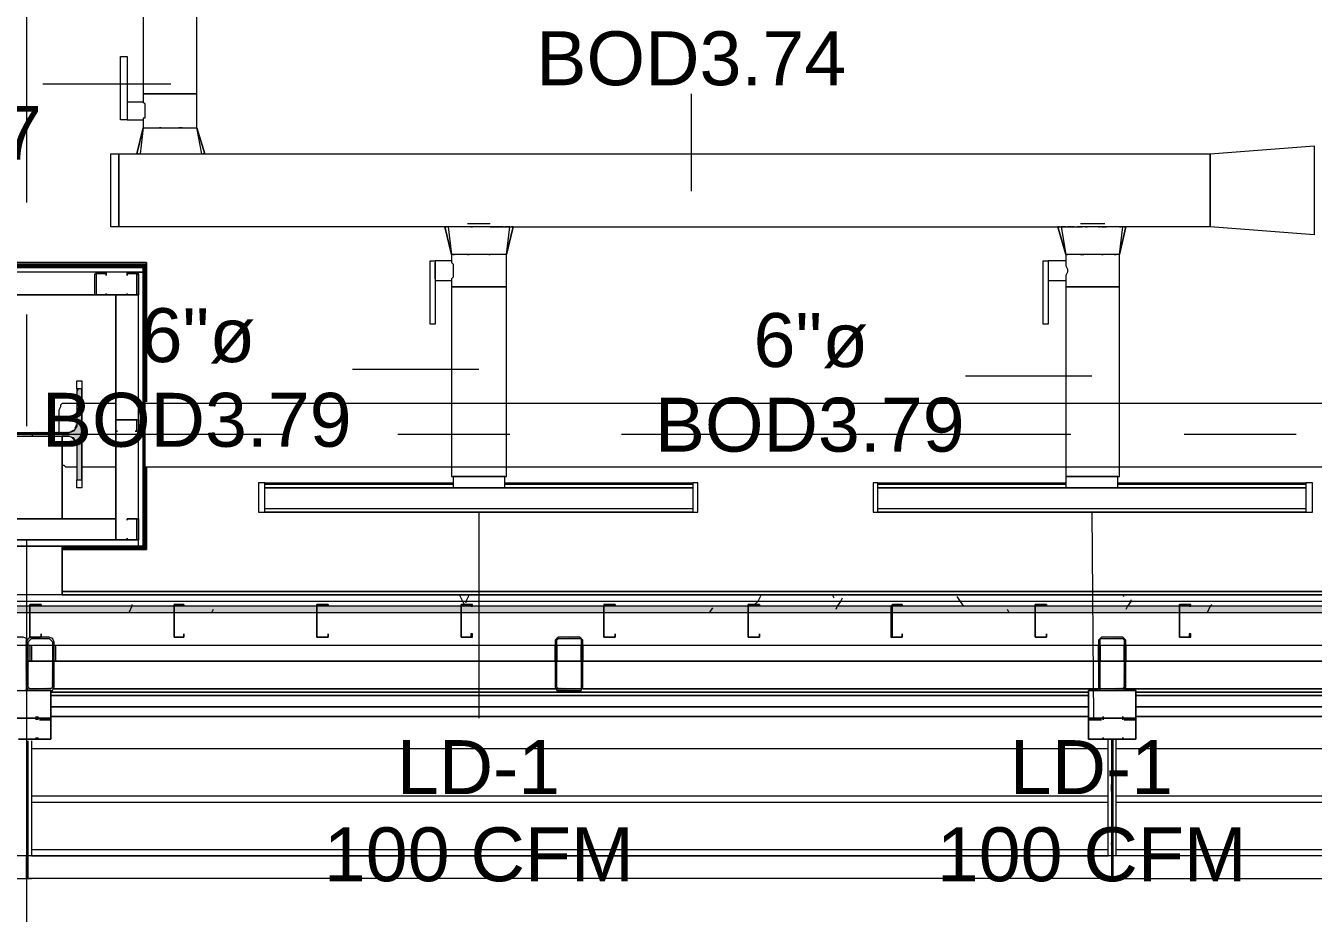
# Model space of a CAD drawing. Header units: metres. Extents: x 29 to 268, y -7 to 151.
# Drawn here: x 74.305 to 77.944, y 9.655 to 12.165 of the extents above; entities that cross this region are included whole.
import ezdxf

# ---------------------------------------------------------------- set-up
doc = ezdxf.new("R2010")
doc.units = ezdxf.units.M
doc.layers.add('HVAC - Ductos', color=5, linetype='Continuous', lineweight=50)
doc.layers.add('PDF2_Geometry', color=7, linetype='Continuous', true_color=0xaaaaaa)
doc.layers.add('PDF2_Solid Fills', color=7, linetype='Continuous', true_color=0xffffff)
doc.layers.add('PDF2_Text', color=7, linetype='Continuous')
doc.styles.add('PDF Helvetica', font='')
doc.styles.get('PDF Helvetica').set_extended_font_data('Helvetica')

msp = doc.modelspace()

# ---------------------------------------------------------------- hatches: boundary and pattern name
at = {"layer": 'PDF2_Solid Fills', "lineweight": 0, "transparency": 33554559}
for points in [[(74.4627, 10.881), (74.4627, 11.1377), (74.4489, 11.1377), (74.4443, 11.0277), (74.4397, 11.0231), (74.426, 11.0185), (74.1877, 11.0139), (74.1877, 11.0185), (74.1739, 11.0185), (74.1739, 11.0323), (74.1693, 11.0323), (74.1693, 11.1377), (74.1556, 11.1377), (74.1556, 10.881), (74.1693, 10.881), (74.1693, 10.9865), (74.1739, 11.0047), (74.4397, 11.0047), (74.4443, 11.0002), (74.4443, 10.991), (74.4489, 10.991), (74.4489, 10.881)], [(74.3847, 10.4319), (74.3802, 10.4364), (74.3114, 10.4364), (74.3068, 10.4273), (74.3068, 10.2944), (74.3114, 10.2989), (74.316, 10.4319), (74.3756, 10.4319), (74.3802, 10.4273), (74.3756, 10.2944), (74.316, 10.2898), (74.316, 10.2944), (74.3114, 10.2944), (74.3114, 10.2852), (74.3802, 10.2898)]]:
    msp.add_hatch(color=256, dxfattribs=at).paths.add_polyline_path(points)
h = msp.add_hatch(color=256, dxfattribs=at)
h.paths.add_polyline_path([(48.7362, 10.5052), (48.7362, 10.5235), (46.7241, 10.5235), (46.7241, 10.5052)])
h.paths.add_polyline_path([(93.204, 10.5052), (93.204, 10.5235), (91.3708, 10.5235), (91.3708, 10.5052)])
h.paths.add_polyline_path([(91.3662, 10.5052), (91.3662, 10.5235), (89.3403, 10.5235), (89.3403, 10.5052)])
h.paths.add_polyline_path([(89.3357, 10.5052), (89.3357, 10.5235), (88.529, 10.5235), (88.529, 10.5052)])
h.paths.add_polyline_path([(88.5245, 10.5052), (88.5245, 10.5235), (86.4986, 10.5235), (86.4986, 10.5052)])
h.paths.add_polyline_path([(86.494, 10.5052), (86.494, 10.5235), (84.4682, 10.5235), (84.4682, 10.5052)])
h.paths.add_polyline_path([(84.4636, 10.5052), (84.4636, 10.5235), (83.6569, 10.5235), (83.6569, 10.5052)])
h.paths.add_polyline_path([(83.6523, 10.5052), (83.6523, 10.5235), (81.6265, 10.5235), (81.6265, 10.5052)])
h.paths.add_polyline_path([(81.6219, 10.5052), (81.6219, 10.5235), (78.7847, 10.5235), (78.7847, 10.5052)])
h.paths.add_polyline_path([(78.7802, 10.5052), (78.7802, 10.5235), (76.7543, 10.5235), (76.7543, 10.5052)])
h.paths.add_polyline_path([(76.7497, 10.5052), (76.7497, 10.5235), (73.9126, 10.5235), (73.9126, 10.5052)])
h.paths.add_polyline_path([(73.9081, 10.5052), (73.9081, 10.5235), (71.8822, 10.5235), (71.8822, 10.5052)])
h.paths.add_polyline_path([(71.8776, 10.5052), (71.8776, 10.5235), (71.071, 10.5235), (71.071, 10.5052)])
h.paths.add_polyline_path([(71.0664, 10.5052), (71.0664, 10.5235), (69.0405, 10.5235), (69.0405, 10.5052)])
h.paths.add_polyline_path([(69.036, 10.5052), (69.036, 10.5235), (67.01, 10.5235), (67.01, 10.5052)])
h.paths.add_polyline_path([(67.0055, 10.5052), (67.0055, 10.5235), (66.1988, 10.5235), (66.1988, 10.5052)])
h.paths.add_polyline_path([(66.1942, 10.5052), (66.1942, 10.5235), (64.1684, 10.5235), (64.1684, 10.5052)])
h.paths.add_polyline_path([(64.1638, 10.5052), (64.1638, 10.5235), (62.1379, 10.5235), (62.1379, 10.5052)])
h.paths.add_polyline_path([(62.1334, 10.5052), (62.1334, 10.5235), (61.3267, 10.5235), (61.3267, 10.5052)])
h.paths.add_polyline_path([(61.3221, 10.5052), (61.3221, 10.5235), (59.2963, 10.5235), (59.2963, 10.5052)])
h.paths.add_polyline_path([(59.2917, 10.5052), (59.2917, 10.5235), (56.4546, 10.5235), (56.4546, 10.5052)])
h.paths.add_polyline_path([(56.45, 10.5052), (56.45, 10.5235), (54.4242, 10.5235), (54.4242, 10.5052)])
h.paths.add_polyline_path([(54.4196, 10.5052), (54.4196, 10.5235), (51.5824, 10.5235), (51.5824, 10.5052)])
h.paths.add_polyline_path([(51.5778, 10.5052), (51.5778, 10.5235), (49.552, 10.5235), (49.552, 10.5052)])
h.paths.add_polyline_path([(49.5474, 10.5052), (49.5474, 10.5235), (48.7408, 10.5235), (48.7408, 10.5052)])
h = msp.add_hatch(color=256, dxfattribs=at)
h.paths.add_polyline_path([(74.3022, 10.4364), (74.3068, 10.4319), (74.3068, 10.4364)])
h.paths.add_polyline_path([(74.2381, 10.4273), (74.2335, 10.4273), (74.2335, 10.2852), (74.3068, 10.2898), (74.2381, 10.2898)])
h.paths.add_polyline_path([(74.2977, 10.4319), (74.2977, 10.4364), (74.2427, 10.4364)])
h.paths.add_polyline_path([(74.2381, 10.4319), (74.2381, 10.4364), (74.2335, 10.4364)])
h.paths.add_polyline_path([(74.3068, 10.4273), (74.3022, 10.4273), (74.3022, 10.2944)])
h = msp.add_hatch(color=256, dxfattribs=at)
h.paths.add_polyline_path([(75.8744, 10.2898), (75.8789, 10.4273), (75.8744, 10.4273)])
h.paths.add_polyline_path([(75.8056, 10.2944), (75.8056, 10.2852), (75.8744, 10.2898), (75.8101, 10.2944)])
h.paths.add_polyline_path([(75.8698, 10.4319), (75.8698, 10.4364), (75.8056, 10.4364)])
h.paths.add_polyline_path([(75.8056, 10.4273), (75.801, 10.4273), (75.801, 10.2944)])
h = msp.add_hatch(color=256, dxfattribs=at)
h.paths.add_polyline_path([(77.4097, 10.4273), (77.4052, 10.2944), (77.341, 10.2898), (77.4097, 10.2852), (77.4097, 10.2898), (77.4143, 10.4273)])
h.paths.add_polyline_path([(77.4097, 10.4319), (77.4097, 10.4364), (77.3456, 10.4364)])
h.paths.add_polyline_path([(77.341, 10.4273), (77.3364, 10.4273), (77.3364, 10.2944)])

# ---------------------------------------------------------------- linework, layer by layer
at = {"layer": 'HVAC - Ductos', "lineweight": 0}
for points in [[(74.6368, 13.2552), (74.6368, 11.9719), (74.6368, 11.9489), (74.591, 11.9489), (74.591, 11.9444), (74.591, 11.9352), (74.591, 11.9306), (74.591, 11.9261), (74.591, 11.9169), (74.591, 11.9123), (74.591, 11.9077), (74.591, 11.9031), (74.591, 11.8985), (74.6368, 11.8985), (74.6368, 11.8756), (74.6277, 11.8023)], [(74.6231, 11.8023), (74.6185, 11.8023), (74.6368, 11.8756), (74.6414, 11.8756), (74.646, 11.8756), (74.6597, 11.8756), (74.6781, 11.8756), (74.6964, 11.8756), (74.7147, 11.8756), (74.7331, 11.8756), (74.7514, 11.8756), (74.7698, 11.8756), (74.7789, 11.8756), (74.7835, 11.8756), (74.7881, 11.8756), (74.7881, 11.9719), (74.7789, 11.9719), (74.7698, 11.9719), (74.7514, 11.9719), (74.7331, 11.9719), (74.7147, 11.9719), (74.6964, 11.9719), (74.6781, 11.9719), (74.6597, 11.9719), (74.646, 11.9719), (74.6414, 11.9719), (74.6368, 11.9719), (74.6414, 11.9719), (74.646, 11.9719), (74.6597, 11.9719), (74.6781, 11.9719), (74.6964, 11.9719), (74.7147, 11.9719), (74.7331, 11.9719), (74.7514, 11.9719), (74.7698, 11.9719), (74.7789, 11.9719), (74.7881, 11.9719), (74.7881, 13.2552)], [(74.7147, 11.9993), (74.3527, 11.9993)], [(74.6368, 11.9489), (74.6414, 11.9444), (74.6414, 11.9352), (74.6414, 11.9306), (74.6414, 11.9215), (74.6414, 11.9123), (74.6414, 11.9031), (74.6368, 11.9031), (74.6368, 11.8985)], [(76.186, 11.6969), (76.186, 11.9719)], [(74.6368, 11.8756), (74.6185, 11.8023), (74.6231, 11.8023), (74.6277, 11.8023), (74.6368, 11.8023)], [(74.6414, 11.8756), (74.6414, 11.8756)], [(74.6597, 11.8756), (74.6643, 11.8756)], [(74.7101, 11.8756), (74.7147, 11.8756)], [(74.7652, 11.8756), (74.7698, 11.8756)], [(74.7789, 11.8756), (74.7835, 11.8756)], [(74.811, 11.8023), (74.7881, 11.8756), (74.811, 11.8023)], [(74.7881, 11.8756), (74.7881, 11.8756)], [(74.8018, 11.8023), (74.7881, 11.8756)], [(75.5535, 11.596), (74.5681, 11.596), (74.5681, 11.8023), (77.6527, 11.8023), (77.6527, 11.596), (77.3502, 11.596)], [(74.6414, 11.8023), (74.6597, 11.8023), (74.6643, 11.8023), (74.6689, 11.8023), (74.6781, 11.8023), (74.6918, 11.8023), (74.6964, 11.8023), (74.701, 11.8023), (74.7239, 11.8023), (74.7285, 11.8023), (74.7331, 11.8023), (74.7468, 11.8023), (74.756, 11.8023), (74.7606, 11.8023), (74.7698, 11.8023), (74.7835, 11.8023)], [(74.7881, 11.8023), (74.7972, 11.8023), (74.8018, 11.8023), (74.8064, 11.8023), (74.811, 11.8023), (74.8064, 11.8023), (74.811, 11.8023), (74.8064, 11.8023)], [(75.5351, 11.596), (75.5306, 11.596), (75.5123, 11.596), (75.5031, 11.596), (75.4985, 11.596), (75.5077, 11.5181), (75.4893, 11.596), (75.4939, 11.596), (75.4893, 11.596), (75.5077, 11.5181)], [(75.6543, 11.596), (75.6405, 11.596), (75.6314, 11.596), (75.6268, 11.596), (75.6177, 11.596), (75.5948, 11.596), (75.5718, 11.596), (75.5535, 11.596), (75.5397, 11.596)], [(75.5397, 11.596), (75.5397, 11.596)], [(75.5535, 11.6052), (75.5718, 11.6052), (75.5948, 11.6052), (75.6177, 11.6052)], [(75.5627, 11.596), (75.5673, 11.596)], [(75.6039, 11.596), (75.6039, 11.596)], [(75.6177, 11.596), (77.286, 11.596)], [(75.6635, 11.5181), (75.6727, 11.596), (75.6681, 11.596), (75.6589, 11.596)], [(75.6818, 11.596), (75.6635, 11.5181), (75.6818, 11.596)], [(77.2219, 11.596), (77.2448, 11.5181), (77.2219, 11.596)], [(77.2448, 11.596), (77.2356, 11.596), (77.231, 11.596), (77.2448, 11.5181), (77.2494, 11.5181), (77.2448, 11.5181)], [(77.2677, 11.596), (77.2631, 11.596), (77.2494, 11.596)], [(77.2723, 11.596), (77.2769, 11.596), (77.2906, 11.596)], [(77.396, 11.5181), (77.4052, 11.596), (77.3914, 11.596), (77.3731, 11.596), (77.3685, 11.596), (77.3639, 11.596), (77.3548, 11.596), (77.3319, 11.596), (77.3089, 11.596), (77.286, 11.596), (77.2769, 11.596)], [(77.286, 11.6052), (77.3089, 11.6052), (77.3319, 11.6052), (77.3548, 11.6052)], [(77.2997, 11.596), (77.3043, 11.596)], [(77.3364, 11.596), (77.341, 11.596)], [(77.3456, 11.596), (77.3593, 11.596)], [(77.396, 11.596), (77.4006, 11.596)], [(75.5123, 11.5181), (75.5168, 11.5181), (75.5123, 11.5181), (75.5077, 11.5181), (75.5077, 11.4998), (75.4618, 11.4998), (75.4618, 11.321), (75.4481, 11.321), (75.4481, 11.4998), (75.4618, 11.4998)], [(75.4618, 11.4448), (75.5077, 11.4448), (75.5077, 11.4265), (75.5123, 11.4265), (75.5214, 11.4265), (75.5306, 11.4265), (75.5489, 11.4265), (75.5673, 11.4265), (75.5856, 11.4265), (75.6039, 11.4265), (75.6223, 11.4265), (75.6405, 11.4265), (75.6497, 11.4265), (75.6589, 11.4265), (75.6635, 11.4265), (75.6635, 11.5181), (75.6589, 11.5181), (75.6543, 11.5181), (75.6497, 11.5181), (75.6405, 11.5181), (75.6223, 11.5181), (75.6039, 11.5181), (75.5856, 11.5181), (75.5673, 11.5181), (75.5489, 11.5181), (75.5306, 11.5181), (75.5214, 11.5181), (75.5168, 11.5181)], [(75.4618, 11.4493), (75.4618, 11.4539), (75.4618, 11.4585), (75.4618, 11.4677), (75.4618, 11.4723), (75.4618, 11.4769), (75.4618, 11.486), (75.4618, 11.4906), (75.4618, 11.4952)], [(75.5077, 11.4998), (75.5077, 11.4952), (75.5123, 11.4906), (75.5123, 11.486), (75.5123, 11.4769), (75.5123, 11.4677), (75.5123, 11.4585), (75.5123, 11.4539), (75.5077, 11.4493), (75.5077, 11.4448)], [(77.2448, 11.4998), (77.2448, 11.4952), (77.2448, 11.4906), (77.2448, 11.486), (77.2494, 11.4769), (77.2494, 11.4677), (77.2448, 11.4585), (77.2448, 11.4539), (77.2448, 11.4493), (77.2448, 11.4448)], [(75.5856, 11.1927), (75.2281, 11.1927)], [(77.3181, 11.1743), (76.9606, 11.1743)], [(75.6589, 10.8902), (75.6635, 10.8902)], [(77.3914, 10.8902), (77.396, 10.8902)], [(74.9806, 10.8489), (74.9806, 10.8673), (74.9806, 10.8719), (75.5123, 10.8719)], [(75.5123, 10.8673), (74.9806, 10.8673)], [(74.9806, 10.8398), (74.9806, 10.8444), (74.9806, 10.8489), (74.9806, 10.8535)], [(74.9806, 10.8489), (74.9806, 10.8489)], [(75.6589, 10.8719), (76.1905, 10.8719), (76.1905, 10.8673), (76.1905, 10.8489)], [(76.1905, 10.8673), (75.6589, 10.8673)], [(76.1905, 10.8535), (76.1905, 10.8489), (76.1905, 10.8444), (76.1905, 10.8398)], [(76.1905, 10.8489), (76.1905, 10.8489)], [(76.7131, 10.8489), (76.7131, 10.8673), (76.7131, 10.8719), (77.2448, 10.8719)], [(77.2448, 10.8673), (76.7131, 10.8673)], [(76.7131, 10.8398), (76.7131, 10.8444), (76.7131, 10.8489), (76.7131, 10.8535)], [(76.7131, 10.8489), (76.7131, 10.8489)], [(77.3914, 10.8719), (77.9231, 10.8719), (77.9231, 10.8673), (77.9231, 10.8489)], [(77.9231, 10.8673), (77.3914, 10.8673)], [(77.9231, 10.8535), (77.9231, 10.8489), (77.9231, 10.8444), (77.9231, 10.8398)], [(77.9231, 10.8489), (77.9231, 10.8489)], [(76.1905, 10.8169), (76.1905, 10.8123), (76.1905, 10.8077), (76.1905, 10.7894), (74.9806, 10.7894), (76.1905, 10.7894)], [(74.9806, 10.7894), (74.9806, 10.8077), (74.9806, 10.8123), (74.9806, 10.8169)], [(74.9806, 10.8031), (74.9806, 10.8077), (74.9806, 10.8123)], [(76.1905, 10.8123), (76.1905, 10.8077), (76.1905, 10.8031)], [(77.9231, 10.8169), (77.9231, 10.8123), (77.9231, 10.8077), (77.9231, 10.7894), (76.7131, 10.7894), (77.9231, 10.7894)], [(76.7131, 10.7894), (76.7131, 10.8077), (76.7131, 10.8123), (76.7131, 10.8169)], [(76.7131, 10.8031), (76.7131, 10.8077), (76.7131, 10.8123)], [(77.9231, 10.8123), (77.9231, 10.8077), (77.9231, 10.8031)], [(75.5856, 10.7894), (75.5856, 10.2073)], [(77.3181, 10.7894), (77.3227, 10.2073)]]:
    msp.add_lwpolyline(points, dxfattribs=at)
for points in [[(74.5727, 12.0773), (74.591, 12.0773), (74.591, 11.8985), (74.5727, 11.8985)], [(74.6872, 11.8756), (74.6827, 11.8756)], [(74.7468, 11.8756), (74.7422, 11.8756), (74.7377, 11.8756), (74.7422, 11.8756)], [(74.5451, 11.596), (74.5451, 11.8023), (74.5681, 11.8023), (74.5681, 11.596)], [(77.946, 11.5731), (77.6527, 11.596), (77.6527, 11.8023), (77.946, 11.8252)], [(75.6818, 11.596), (75.6773, 11.596)], [(77.2264, 11.596), (77.2219, 11.596)], [(77.4143, 11.596), (77.396, 11.5181), (77.4143, 11.596), (77.4097, 11.596)], [(75.5535, 11.5181), (75.5581, 11.5181)], [(75.6131, 11.5181), (75.6177, 11.5181)], [(77.2448, 10.8902), (77.2539, 10.8902), (77.2631, 10.8902), (77.2814, 10.8902), (77.2997, 10.8902), (77.3181, 10.8902), (77.3364, 10.8902), (77.3548, 10.8902), (77.3731, 10.8902), (77.3869, 10.8902), (77.3914, 10.8902), (77.396, 10.8902), (77.396, 11.4265), (77.396, 11.5181), (77.3914, 11.5181), (77.3869, 11.5181), (77.3731, 11.5181), (77.3548, 11.5181), (77.3364, 11.5181), (77.3181, 11.5181), (77.2997, 11.5181), (77.2814, 11.5181), (77.2631, 11.5181), (77.2539, 11.5181), (77.2494, 11.5181), (77.2448, 11.5181), (77.2448, 11.4998), (77.1943, 11.4998), (77.1943, 11.4952), (77.1943, 11.4906), (77.1943, 11.486), (77.1943, 11.4815), (77.1943, 11.4723), (77.1943, 11.4631), (77.1943, 11.4585), (77.1943, 11.4539), (77.1943, 11.4493), (77.1943, 11.4448), (77.2448, 11.4448), (77.2448, 11.4265), (77.2539, 11.4265), (77.2631, 11.4265), (77.2814, 11.4265), (77.2997, 11.4265), (77.3181, 11.4265), (77.3364, 11.4265), (77.3548, 11.4265), (77.3731, 11.4265), (77.3869, 11.4265), (77.3914, 11.4265), (77.396, 11.4265), (77.3914, 11.4265), (77.3869, 11.4265), (77.3731, 11.4265), (77.3548, 11.4265), (77.3364, 11.4265), (77.3181, 11.4265), (77.2997, 11.4265), (77.2814, 11.4265), (77.2631, 11.4265), (77.2539, 11.4265), (77.2448, 11.4265), (77.2448, 10.8902), (77.2448, 10.8581), (77.2539, 10.8581), (77.2677, 10.8581), (77.2814, 10.8581), (77.2997, 10.8581), (77.3181, 10.8581), (77.3364, 10.8581), (77.3548, 10.8581), (77.3731, 10.8581), (77.3823, 10.8581), (77.3914, 10.8581), (77.3914, 10.8902), (77.3823, 10.8902), (77.3731, 10.8902), (77.3548, 10.8902), (77.3364, 10.8902), (77.3181, 10.8902), (77.2997, 10.8902), (77.2814, 10.8902), (77.2677, 10.8902), (77.2539, 10.8902)], [(77.286, 11.5181), (77.2906, 11.5181), (77.2951, 11.5181), (77.2906, 11.5181)], [(77.3456, 11.5181), (77.3502, 11.5181)], [(77.3823, 11.5181), (77.3869, 11.5181)], [(77.1943, 11.321), (77.1806, 11.321), (77.1806, 11.4998), (77.1943, 11.4998)], [(75.6635, 11.4265), (75.6589, 11.4265), (75.6497, 11.4265), (75.6405, 11.4265), (75.6223, 11.4265), (75.6039, 11.4265), (75.5856, 11.4265), (75.5673, 11.4265), (75.5489, 11.4265), (75.5306, 11.4265), (75.5214, 11.4265), (75.5123, 11.4265), (75.5077, 11.4265), (75.5077, 10.8902), (75.5123, 10.8902), (75.5214, 10.8902), (75.5306, 10.8902), (75.5489, 10.8902), (75.5673, 10.8902), (75.5856, 10.8902), (75.6039, 10.8902), (75.6223, 10.8902), (75.6405, 10.8902), (75.6497, 10.8902), (75.6589, 10.8902), (75.6635, 10.8902)], [(75.5123, 10.8581), (75.5214, 10.8581), (75.5306, 10.8581), (75.5489, 10.8581), (75.5673, 10.8581), (75.5856, 10.8581), (75.6039, 10.8581), (75.6223, 10.8581), (75.636, 10.8581), (75.6497, 10.8581), (75.6589, 10.8581), (75.6589, 10.8902), (75.6497, 10.8902), (75.636, 10.8902), (75.6223, 10.8902), (75.6039, 10.8902), (75.5856, 10.8902), (75.5673, 10.8902), (75.5489, 10.8902), (75.5306, 10.8902), (75.5214, 10.8902), (75.5123, 10.8902)], [(74.9622, 10.7894), (74.9806, 10.7894), (74.9806, 10.8719), (74.9622, 10.8719)], [(74.9806, 10.8581), (76.1905, 10.8581), (74.9806, 10.8581), (76.1905, 10.8581), (76.1905, 10.7985), (74.9806, 10.7985)], [(76.2043, 10.7894), (76.2043, 10.8719), (76.1905, 10.8719), (76.1905, 10.7894)], [(76.6994, 10.7894), (76.7131, 10.7894), (76.7131, 10.8719), (76.6994, 10.8719)], [(76.7131, 10.8581), (77.9231, 10.8581), (76.7131, 10.8581), (77.9231, 10.8581), (77.9231, 10.7985), (76.7131, 10.7985)], [(77.9415, 10.7894), (77.9415, 10.8719), (77.9231, 10.8719), (77.9231, 10.7894)]]:
    msp.add_lwpolyline(points, close=True, dxfattribs=at)
at = {"layer": 'PDF2_Geometry', "lineweight": 0}
for points in [[(74.3068, 12.9343), (74.3068, 11.6648)], [(73.9951, 11.4815), (74.6368, 11.4815), (74.6368, 11.486), (74.6414, 11.486), (74.646, 11.4906), (74.646, 11.4952), (74.646, 11.101), (74.646, 11.4906), (73.9814, 11.4906)], [(73.9814, 11.4906), (74.646, 11.4906), (74.646, 11.101), (74.646, 11.4952), (74.646, 11.4906), (74.6414, 11.486), (74.6368, 11.486), (74.6368, 11.4815), (74.6368, 10.6931), (74.6368, 11.486), (73.9905, 11.486), (74.6414, 11.486), (74.6414, 10.6886), (74.4077, 10.6886), (74.6414, 10.6886), (74.6414, 11.486), (73.9905, 11.486)], [(73.9905, 11.486), (74.6368, 11.486), (74.6368, 10.6931), (74.6368, 11.4035), (74.6368, 11.4815), (74.6368, 10.6931), (74.6414, 10.6886), (74.646, 10.684), (74.4077, 10.684), (74.646, 10.684), (74.6414, 10.6886), (74.6368, 10.6931), (74.4077, 10.6931), (74.6368, 10.6931), (74.6231, 10.6931), (74.6231, 11.4677), (74.6368, 11.4677), (74.6368, 10.6931), (74.4077, 10.6931), (74.6368, 10.6931), (74.4077, 10.6931), (74.6368, 10.6931), (74.5589, 10.6931), (73.9905, 10.6931)], [(73.9905, 11.4815), (74.6368, 11.4815), (74.6368, 11.4677), (73.9951, 11.4677)], [(74.6368, 11.4815), (73.9905, 11.4815), (74.6368, 11.4815)], [(74.6368, 11.4815), (74.6368, 11.4815)], [(74.6368, 10.6931), (74.6368, 11.4815), (74.6368, 10.6931)], [(74.5039, 11.4631), (74.5039, 11.4631)], [(74.5314, 11.4585), (74.5314, 11.4585)], [(74.591, 11.4585), (74.591, 11.4585)], [(74.6185, 11.4631), (74.6185, 11.4631)], [(74.5039, 11.4035), (74.5039, 11.4035)], [(74.5314, 11.4081), (74.5314, 11.4081)], [(74.591, 11.4081), (74.591, 11.4081)], [(74.6185, 11.4035), (74.6185, 11.4035)], [(74.3068, 11.3485), (74.3068, 11.0323)], [(74.4489, 11.1377), (74.4489, 11.1606), (74.4627, 11.1606), (74.4627, 10.8581), (74.4489, 10.8581), (74.4489, 10.881)], [(74.4489, 11.1285), (74.4535, 11.1377)], [(74.4489, 11.0965), (74.4168, 11.0965), (74.4122, 11.0965), (74.4077, 11.0965), (74.4031, 11.0919), (74.4031, 11.0873), (74.3985, 11.0781), (74.3985, 11.0735), (74.3985, 11.0139)], [(74.5589, 11.0965), (74.4627, 11.0965)], [(78.3448, 11.0965), (74.6414, 11.0965)], [(74.4443, 11.0277), (74.4489, 11.0369)], [(74.5589, 11.0506), (74.5589, 11.0506)], [(74.5589, 11.0506), (74.5589, 11.0506)], [(74.6185, 11.0506), (74.6185, 11.0506)], [(75.0356, 11.0093), (73.766, 11.0093)], [(74.1739, 11.0231), (74.1785, 11.0185), (74.1922, 11.0139), (74.426, 11.0139), (74.4351, 11.0185), (74.4443, 11.0231)], [(74.3206, 11.0047), (74.3298, 11.0139)], [(74.4489, 10.9819), (74.4443, 10.991), (74.4351, 11.0002), (74.426, 11.0047), (74.4077, 11.0047)], [(74.4077, 10.771), (74.4077, 11.0047), (74.4077, 10.771)], [(74.5635, 11.0185), (74.5635, 11.0185)], [(74.6139, 11.0185), (74.6139, 11.0185)], [(75.6727, 11.0093), (75.3564, 11.0093)], [(77.2585, 11.0093), (75.9889, 11.0093)], [(77.8956, 11.0093), (77.5793, 11.0093)], [(74.4077, 10.9223), (74.4122, 10.9223), (74.4168, 10.9177), (74.4489, 10.9177)], [(74.4627, 10.9177), (74.5589, 10.9177)], [(74.6414, 10.9177), (78.3448, 10.9177)], [(74.591, 10.7665), (74.591, 10.7665)], [(74.6185, 10.771), (74.6185, 10.771)], [(74.3068, 10.7115), (74.3068, 9.176)], [(74.591, 10.716), (74.591, 10.716)], [(74.6185, 10.7115), (74.6185, 10.7115)], [(73.9905, 10.6931), (74.6368, 10.6931), (73.9905, 10.6931)], [(74.6368, 10.6931), (74.6368, 10.6931)], [(93.204, 10.5556), (46.7241, 10.5556), (46.7241, 10.5281), (46.7241, 10.4364), (46.7241, 10.4136), (93.204, 10.4136)], [(74.4077, 10.5556), (83.4049, 10.5556)], [(83.4049, 10.5556), (74.4077, 10.5556)], [(74.4077, 10.5556), (83.4049, 10.5556)], [(83.4049, 10.5556), (74.4077, 10.5556)], [(74.4077, 10.5556), (83.4049, 10.5556)], [(74.4077, 10.5556), (83.4049, 10.5556)], [(74.4077, 10.5556), (83.4049, 10.5556)], [(83.4049, 10.5556), (74.4077, 10.5556)], [(74.4077, 10.5556), (83.4049, 10.5556)], [(83.4049, 10.5556), (74.4077, 10.5556)], [(93.204, 10.5373), (46.7241, 10.5373)], [(76.7497, 10.5235), (76.3464, 10.5235), (75.9385, 10.5235), (75.5351, 10.5235), (75.1272, 10.5235), (74.7239, 10.5235), (74.316, 10.5235), (73.9126, 10.5235)], [(78.7802, 10.5235), (78.3769, 10.5235), (77.9689, 10.5235), (77.5656, 10.5235), (77.1577, 10.5235), (76.7543, 10.5235)], [(76.7497, 10.5052), (76.3464, 10.5052), (75.9385, 10.5052), (75.5351, 10.5052), (75.1272, 10.5052), (74.7239, 10.5052), (74.316, 10.5052), (73.9126, 10.5052)], [(78.7802, 10.5052), (78.3769, 10.5052), (77.9689, 10.5052), (77.5656, 10.5052), (77.1577, 10.5052), (76.7543, 10.5052)], [(74.3206, 10.4364), (74.3114, 10.4319), (74.3068, 10.4227), (74.3068, 10.2944), (74.3114, 10.2852), (74.3206, 10.2852), (74.371, 10.2852), (74.3802, 10.2852), (74.3847, 10.2944), (74.3847, 10.4227), (74.3802, 10.4319), (74.371, 10.4364), (74.3481, 10.4364)], [(74.316, 10.4136), (74.316, 10.3677)], [(74.3206, 10.4136), (74.3206, 10.3677)], [(74.3847, 10.3677), (74.3847, 10.4136)], [(74.3893, 10.3677), (74.3893, 10.4136)], [(75.801, 10.3677), (75.801, 10.4136)], [(75.8056, 10.4136), (75.8056, 10.3677)], [(75.8744, 10.3677), (75.8744, 10.4136)], [(75.8789, 10.4136), (75.8789, 10.3677)], [(77.3364, 10.3677), (77.3364, 10.4136)], [(77.341, 10.4136), (77.341, 10.3677)], [(77.4097, 10.3677), (77.4097, 10.4136)], [(77.4143, 10.4136), (77.4143, 10.3677)], [(74.2839, 10.1477), (74.3343, 10.1477), (74.3435, 10.1477), (74.3343, 10.1477), (74.3756, 10.1477), (74.3756, 10.1523), (74.3756, 10.2027), (74.3756, 10.2073), (74.3756, 10.2119), (74.3756, 10.2806), (74.3756, 10.2852), (74.3756, 10.2806), (74.3756, 10.2119), (74.3756, 10.2073), (74.3756, 10.2027), (74.3756, 10.1523), (74.3756, 10.1477), (74.3343, 10.1477)], [(80.4302, 9.8177), (77.3869, 9.8177), (77.3869, 10.1477), (77.4006, 10.1477), (77.4419, 10.1477), (77.4419, 10.1523), (77.4419, 10.2027), (77.4419, 10.2073), (77.4419, 10.2119), (77.4419, 10.2806), (77.4419, 10.2852), (77.4097, 10.2852), (77.4419, 10.2852), (77.4419, 10.2806), (77.4419, 10.2119), (77.4419, 10.2073), (77.4419, 10.2027), (77.4419, 10.1523), (77.4419, 10.1477), (77.4006, 10.1477), (77.3869, 10.1477)], [(74.3343, 10.2027), (74.3343, 10.2073), (74.3343, 10.2119)], [(74.3756, 10.2027), (74.3756, 10.2027)], [(74.3756, 10.2027), (74.3756, 10.2027)], [(75.801, 10.2119), (75.8789, 10.2119)], [(77.3089, 10.2027), (77.3089, 10.2027)], [(77.3089, 10.2027), (77.3089, 10.2027)], [(77.3502, 10.2027), (77.3502, 10.2073), (77.3502, 10.2119)], [(77.3502, 10.2027), (77.3502, 10.2073), (77.3502, 10.2119)], [(77.3502, 10.2119), (77.3502, 10.2073), (77.3502, 10.2027)], [(77.3502, 10.2119), (77.3502, 10.2073), (77.3502, 10.2027)], [(77.4052, 10.2027), (77.4052, 10.2073), (77.4052, 10.2119)], [(77.4052, 10.2027), (77.4052, 10.2073), (77.4052, 10.2119)], [(77.4052, 10.2027), (77.4052, 10.2073), (77.4052, 10.2119)], [(77.4052, 10.2027), (77.4052, 10.2073), (77.4052, 10.2119)], [(77.4419, 10.2027), (77.4419, 10.2027)], [(77.4419, 10.2027), (77.4419, 10.2027)], [(71.2451, 9.8177), (71.2405, 9.8177), (71.2405, 9.7993), (71.2405, 9.7856), (71.2405, 9.7719), (71.2405, 9.7627), (71.2405, 9.7535), (74.3114, 9.7535), (74.3114, 9.7627), (74.3114, 9.7719), (74.3114, 9.7856), (74.3114, 9.7993), (74.3114, 9.8177), (74.3114, 10.1431)], [(74.3389, 10.1477), (74.3389, 10.1523), (74.3389, 10.1477), (74.3435, 10.1477), (74.3389, 10.1477), (74.2839, 10.1477)], [(74.2839, 10.1477), (74.3343, 10.1477), (74.3389, 10.1477), (74.3343, 10.1477), (74.3298, 10.1477), (74.3343, 10.1477), (74.3389, 10.1477), (74.3343, 10.1477), (74.3206, 10.1477), (74.3343, 10.1477), (74.3298, 10.1477), (74.3343, 10.1477), (74.2839, 10.1477)], [(74.3206, 10.1431), (74.3206, 9.8177), (77.3639, 9.8177), (77.3639, 10.1477), (77.3731, 10.1477), (77.3777, 10.1477), (77.3777, 9.8177), (77.3777, 9.7993), (77.3777, 9.7856), (77.3777, 9.7719), (77.3777, 9.7627), (77.3777, 9.7535), (74.3068, 9.7535), (74.3068, 9.7627), (74.3068, 9.7719), (74.3068, 9.7856), (74.3068, 9.7993), (74.3068, 9.8177), (74.3114, 9.8177)], [(74.3068, 10.1431), (74.3068, 9.8177)], [(77.3639, 10.1202), (74.3206, 10.1202)], [(77.3777, 10.1477), (77.3731, 10.1477), (77.3639, 10.1477), (77.3502, 10.1477), (77.3502, 10.1523), (77.3502, 10.1477), (77.3456, 10.1477), (77.341, 10.1477), (77.3456, 10.1477), (77.3502, 10.1477), (77.4052, 10.1477), (77.4097, 10.1477), (77.4052, 10.1477), (77.4052, 10.1523), (77.4052, 10.1477), (77.4006, 10.1477), (77.3502, 10.1477), (77.3502, 10.1523), (77.3502, 10.1477), (77.3639, 10.1477)], [(77.3593, 10.1477), (77.3502, 10.1477), (77.3593, 10.1477)], [(77.3593, 10.1477), (77.3502, 10.1477), (77.3593, 10.1477)], [(77.3639, 10.1477), (77.3639, 10.1477)], [(77.3639, 10.1477), (77.3639, 10.1477)], [(77.3731, 10.1477), (77.3731, 9.8177)], [(80.4302, 10.1202), (77.3869, 10.1202)], [(77.4052, 10.1477), (77.4052, 10.1477)], [(77.4052, 10.1477), (77.4052, 10.1477)], [(77.3731, 10.001), (77.3731, 10.0194)], [(74.3206, 9.9873), (77.3639, 9.9873)], [(77.3869, 9.9873), (80.4302, 9.9873)], [(77.3639, 9.969), (74.3206, 9.969)], [(80.4302, 9.969), (77.3869, 9.969)], [(74.3206, 9.836), (77.3639, 9.836)], [(77.3731, 9.8498), (77.3731, 9.8544)], [(77.3869, 9.836), (80.4302, 9.836)], [(86.5811, 9.8177), (83.5103, 9.8177), (83.5148, 9.8177), (80.4394, 9.8177), (80.4439, 9.8177), (77.3731, 9.8177), (77.3777, 9.8177), (74.3068, 9.8177), (74.3114, 9.8177), (71.2405, 9.8177), (71.2451, 9.8177), (68.1743, 9.8177), (68.1788, 9.8177), (65.108, 9.8177), (65.1126, 9.8177), (62.0417, 9.8177), (62.0463, 9.8177), (58.9755, 9.8177), (58.98, 9.8177), (55.9091, 9.8177)], [(77.3777, 9.8177), (77.3731, 9.8177), (77.3731, 9.7993), (77.3731, 9.7856), (77.3731, 9.7719), (77.3731, 9.7627), (77.3731, 9.7535), (80.4439, 9.7535)], [(74.2977, 9.7535), (74.3068, 9.7535)], [(74.3068, 9.7535), (74.3068, 9.7535)], [(74.3114, 9.7535), (74.3206, 9.7535)], [(74.3114, 9.7535), (74.3114, 9.7535)], [(74.3206, 9.7535), (74.3206, 9.7535)], [(77.3639, 9.7535), (77.3731, 9.7535)], [(77.3639, 9.7535), (77.3639, 9.7535)], [(77.3731, 9.7535), (77.3731, 9.7535)], [(77.3777, 9.7535), (77.3869, 9.7535)], [(77.3777, 9.7535), (77.3777, 9.7535)], [(77.3869, 9.7535), (77.3869, 9.7535)]]:
    msp.add_lwpolyline(points, dxfattribs=at)
for points in [[(74.6368, 11.4815), (73.9905, 11.4815), (74.6368, 11.4815), (74.6368, 11.486), (74.6414, 11.486), (74.646, 11.4906), (74.646, 11.4952), (73.9814, 11.4952), (73.9814, 11.4906), (73.986, 11.4906), (73.9905, 11.486), (73.9905, 11.4815)], [(73.9905, 11.4815), (74.6368, 11.4815), (74.6368, 11.486), (74.6414, 11.486), (74.646, 11.4906), (74.646, 11.4952), (73.9814, 11.4952), (73.9814, 11.4906), (73.986, 11.4906), (73.9905, 11.486)], [(74.6231, 11.4035), (74.5589, 11.4035), (74.5589, 10.771), (74.5589, 11.4035), (74.6231, 11.4035), (74.6231, 11.4677), (74.0089, 11.4677), (74.0089, 11.4035), (74.0731, 11.4035), (74.5589, 11.4035), (74.0731, 11.4035), (74.0731, 10.771), (74.0089, 10.771), (74.0731, 10.771), (74.0731, 11.4035), (74.0089, 11.4035), (74.0089, 10.771), (74.0089, 10.7115), (74.5589, 10.7115), (74.6231, 10.7115)], [(74.646, 10.9177), (74.646, 10.684), (74.6414, 10.6886), (74.6368, 10.6931), (74.6368, 11.4815), (74.6368, 10.6931), (74.6414, 10.6886), (74.646, 10.684), (74.646, 10.9177), (74.646, 10.684), (74.4077, 10.684), (74.646, 10.684)], [(74.5314, 11.4585), (74.5314, 11.4631), (74.5039, 11.4631), (74.5039, 11.4035), (74.5314, 11.4035), (74.5314, 11.4081), (74.5314, 11.4035), (74.5039, 11.4035), (74.4994, 11.4035), (74.4994, 11.4631), (74.5039, 11.4631), (74.5039, 11.4677), (74.5314, 11.4677)], [(74.6185, 11.4677), (74.6185, 11.4631), (74.6231, 11.4631), (74.6231, 11.4035), (74.6185, 11.4035), (74.591, 11.4035), (74.591, 11.4081), (74.591, 11.4035), (74.6185, 11.4035), (74.6185, 11.4631), (74.591, 11.4631), (74.591, 11.4585), (74.591, 11.4677)], [(74.4489, 10.881), (74.4627, 10.881), (74.4627, 11.1377), (74.4489, 11.1377), (74.4489, 11.0323), (74.4397, 11.0185), (74.426, 11.0139), (74.1877, 11.0139), (74.1739, 11.0185), (74.1693, 11.0323), (74.1693, 11.1377), (74.1556, 11.1377), (74.1556, 10.881), (74.1693, 10.881), (74.1693, 10.9819), (74.1739, 11.0002), (74.1877, 11.0047), (74.426, 11.0047), (74.4397, 11.0002), (74.4489, 10.9819)], [(74.6139, 11.0185), (74.6185, 11.0185), (74.6185, 11.0506), (74.5589, 11.0506), (74.5589, 11.0185), (74.5635, 11.0185), (74.5589, 11.0185), (74.5589, 11.0506), (74.6185, 11.0506), (74.6231, 11.0506), (74.6231, 11.0185)], [(74.5589, 10.7115), (74.5589, 10.771), (74.0731, 10.771), (74.5589, 10.771)], [(74.591, 10.7665), (74.591, 10.771)], [(74.6185, 10.771), (74.6231, 10.771), (74.6231, 10.7115), (74.6185, 10.7115), (74.591, 10.7115), (74.591, 10.716), (74.591, 10.7115), (74.6185, 10.7115), (74.6185, 10.771), (74.591, 10.771)], [(73.9951, 10.7115), (73.9951, 10.6931), (74.6231, 10.6931), (74.6231, 10.7115)], [(74.4077, 10.5556), (74.4077, 10.6931)], [(74.4077, 10.5648), (83.4049, 10.5648)], [(74.4077, 10.5648), (83.4049, 10.5648)], [(74.3481, 10.5281), (74.316, 10.5281), (74.316, 10.5235), (74.316, 10.4364), (74.3481, 10.4364), (74.3481, 10.4456), (74.3481, 10.4364), (74.316, 10.4364), (74.316, 10.5235), (74.316, 10.5281), (74.3481, 10.5281), (74.3481, 10.5235)], [(74.7514, 10.5281), (74.7239, 10.5281), (74.7239, 10.5235), (74.7239, 10.4364), (74.7514, 10.4364), (74.7514, 10.4456), (74.7514, 10.4364), (74.7239, 10.4364), (74.7239, 10.5235), (74.7239, 10.5281), (74.7514, 10.5281), (74.7514, 10.5235)], [(75.1593, 10.5281), (75.1318, 10.5281), (75.1272, 10.5281), (75.1272, 10.5235), (75.1272, 10.4364), (75.1318, 10.4364), (75.1593, 10.4364), (75.1593, 10.4456), (75.1593, 10.4364), (75.1318, 10.4364), (75.1272, 10.4364), (75.1272, 10.5235), (75.1272, 10.5281), (75.1318, 10.5281), (75.1593, 10.5281), (75.1593, 10.5235)], [(75.5673, 10.5281), (75.5351, 10.5281), (75.5351, 10.5235), (75.5351, 10.4364), (75.5673, 10.4364), (75.5673, 10.4456), (75.5627, 10.4456), (75.5627, 10.4364), (75.5351, 10.4364), (75.5351, 10.5235), (75.5351, 10.5281), (75.5627, 10.5281), (75.5627, 10.5235), (75.5673, 10.5235)], [(75.9706, 10.5281), (75.9431, 10.5281), (75.9385, 10.5281), (75.9385, 10.5235), (75.9385, 10.4364), (75.9431, 10.4364), (75.9706, 10.4364), (75.9706, 10.4456), (75.9706, 10.4364), (75.9431, 10.4364), (75.9385, 10.4364), (75.9385, 10.5235), (75.9431, 10.5281), (75.9706, 10.5281), (75.9706, 10.5235)], [(76.3785, 10.5281), (76.3464, 10.5281), (76.3464, 10.5235), (76.3464, 10.4364), (76.3785, 10.4364), (76.3785, 10.4456), (76.3785, 10.4364), (76.3464, 10.4364), (76.3464, 10.5235), (76.3464, 10.5281), (76.3785, 10.5281), (76.3785, 10.5235)], [(76.7819, 10.5281), (76.7543, 10.5281), (76.7497, 10.5235), (76.7497, 10.4364), (76.7543, 10.4364), (76.7819, 10.4364), (76.7819, 10.4456), (76.7819, 10.4364), (76.7543, 10.4364), (76.7543, 10.5235), (76.7543, 10.5281), (76.7819, 10.5281), (76.7819, 10.5235)], [(77.1897, 10.5281), (77.1577, 10.5281), (77.1577, 10.5235), (77.1577, 10.4364), (77.1897, 10.4364), (77.1897, 10.4456), (77.1897, 10.4364), (77.1577, 10.4364), (77.1577, 10.5235), (77.1577, 10.5281), (77.1897, 10.5281), (77.1897, 10.5235)], [(77.5977, 10.5281), (77.5656, 10.5281), (77.5656, 10.5235), (77.5656, 10.4364), (77.5977, 10.4364), (77.5977, 10.4456), (77.5931, 10.4456), (77.5931, 10.4364), (77.5656, 10.4364), (77.5656, 10.5235), (77.5656, 10.5281), (77.5931, 10.5281), (77.5931, 10.5235), (77.5977, 10.5235)], [(74.2977, 10.4364), (74.2427, 10.4364), (74.2335, 10.4319), (74.2335, 10.4273), (74.2335, 10.2944), (74.2335, 10.2852), (74.2427, 10.2852), (74.2977, 10.2852), (74.3068, 10.2852), (74.3068, 10.2944), (74.3068, 10.4273), (74.3068, 10.4319)], [(74.371, 10.4319), (74.3756, 10.4273), (74.3802, 10.4227), (74.3802, 10.2944), (74.3756, 10.2898), (74.371, 10.2898), (74.3206, 10.2898), (74.316, 10.2898), (74.3114, 10.2944), (74.3114, 10.4227), (74.316, 10.4273), (74.3206, 10.4319)], [(75.8789, 10.4273), (75.8744, 10.4319), (75.8698, 10.4364), (75.8101, 10.4364), (75.8056, 10.4319), (75.801, 10.4273), (75.801, 10.2944), (75.8056, 10.2852), (75.8101, 10.2852), (75.8698, 10.2852), (75.8744, 10.2852), (75.8789, 10.2944)], [(75.8101, 10.4319), (75.8698, 10.4319), (75.8744, 10.4319), (75.8744, 10.4273), (75.8744, 10.2944), (75.8744, 10.2898), (75.8698, 10.2898), (75.8101, 10.2898), (75.8056, 10.2944), (75.8056, 10.4273)], [(77.4143, 10.4273), (77.4097, 10.4319), (77.4052, 10.4364), (77.3456, 10.4364), (77.341, 10.4319), (77.3364, 10.4273), (77.3364, 10.2944), (77.341, 10.2852), (77.3456, 10.2852), (77.4052, 10.2852), (77.4097, 10.2852), (77.4143, 10.2944)], [(77.3456, 10.4319), (77.4052, 10.4319), (77.4097, 10.4273), (77.4097, 10.2944), (77.4052, 10.2898), (77.3456, 10.2898), (77.341, 10.2898), (77.341, 10.2944), (77.341, 10.4273), (77.341, 10.4319)], [(74.3802, 10.3677), (74.3114, 10.3677)], [(75.801, 10.3677), (74.3847, 10.3677)], [(75.8423, 10.3677), (75.8744, 10.3677), (75.8423, 10.3677), (75.8056, 10.3677)], [(75.8789, 10.3677), (77.3364, 10.3677)], [(77.341, 10.3677), (77.3731, 10.3677)], [(77.3731, 10.3677), (77.4097, 10.3677)], [(77.4143, 10.3677), (78.8306, 10.3677)], [(74.3068, 10.2852), (74.316, 10.2852), (74.3068, 10.2852), (74.316, 10.2852), (74.3022, 10.2852), (74.316, 10.2852)], [(74.3114, 10.2898), (74.3068, 10.2898)], [(74.3756, 10.2898), (74.316, 10.2898)], [(75.8423, 10.2806), (74.3756, 10.2806)], [(75.8423, 10.2714), (74.3756, 10.2714)], [(75.8423, 10.2898), (75.8056, 10.2898), (74.3802, 10.2898), (75.8056, 10.2898)], [(75.8744, 10.2898), (75.8423, 10.2898)], [(77.3089, 10.2806), (75.8423, 10.2806)], [(77.3089, 10.2714), (75.8423, 10.2714)], [(77.3364, 10.2898), (75.8789, 10.2898)], [(77.3089, 10.2852), (77.341, 10.2852), (77.3089, 10.2852), (77.3089, 10.2806), (77.3089, 10.2119), (77.3089, 10.2073), (77.3089, 10.2027), (77.3089, 10.1523), (77.3089, 10.1477), (77.3502, 10.1477), (77.3089, 10.1477), (77.3089, 10.1523), (77.3089, 10.2027), (77.3089, 10.2073), (77.3089, 10.2119), (77.3089, 10.2806)], [(77.3731, 10.2898), (77.341, 10.2898)], [(78.8352, 10.2898), (77.4097, 10.2898), (77.3731, 10.2898), (77.4097, 10.2898)], [(78.9085, 10.2806), (77.4419, 10.2806)], [(78.9085, 10.2714), (77.4419, 10.2714)], [(75.8423, 10.2394), (74.3756, 10.2394)], [(77.3089, 10.2394), (75.8423, 10.2394)], [(78.9085, 10.2394), (77.4419, 10.2394)], [(74.2427, 10.2073), (74.3756, 10.2073), (74.3756, 10.2119), (74.3756, 10.2073), (74.2427, 10.2073), (74.2427, 10.2119)], [(74.3343, 10.2119), (74.3343, 10.2073), (74.3343, 10.2027), (74.3343, 10.2073)], [(74.3389, 10.2119), (74.3389, 10.2073), (74.3389, 10.2027), (74.3389, 10.2073)], [(74.3389, 10.2119), (74.3389, 10.2073), (74.3389, 10.2027), (74.3389, 10.2073)], [(74.3756, 10.2027), (74.3435, 10.2027)], [(74.3756, 10.2119), (75.8423, 10.2119), (77.3089, 10.2119), (75.8423, 10.2119)], [(77.3089, 10.2073), (77.4419, 10.2073), (77.4419, 10.2119), (77.4419, 10.2073), (77.3089, 10.2073), (77.3089, 10.2119)], [(77.3456, 10.2027), (77.3089, 10.2027)], [(77.3502, 10.2119), (77.3502, 10.2073), (77.3502, 10.2027), (77.3502, 10.2073)], [(77.3502, 10.2027), (77.3502, 10.2073), (77.3502, 10.2119), (77.3502, 10.2073)], [(77.4052, 10.2119), (77.4052, 10.2073), (77.4052, 10.2027), (77.4052, 10.2073)], [(77.4052, 10.2119), (77.4052, 10.2073), (77.4052, 10.2027), (77.4052, 10.2073)], [(77.4419, 10.2027), (77.4097, 10.2027)], [(78.9085, 10.2119), (80.3752, 10.2119), (78.9085, 10.2119), (77.4419, 10.2119)], [(74.3068, 10.1477), (74.2977, 10.1477), (74.3068, 10.1477), (74.3114, 10.1477), (74.3252, 10.1477), (74.3114, 10.1477)], [(74.3068, 10.1202), (74.3114, 10.1202)], [(74.3343, 10.1523), (74.3343, 10.1477)], [(77.3502, 10.1477), (77.3456, 10.1477), (77.341, 10.1477), (77.3456, 10.1477), (77.3502, 10.1477), (77.4052, 10.1477), (77.4097, 10.1477), (77.4052, 10.1477), (77.4052, 10.1523), (77.4052, 10.1477), (77.4006, 10.1477)], [(77.3731, 10.1202), (77.3777, 10.1202)], [(77.3914, 10.1477), (77.3823, 10.1477)], [(77.4006, 10.1477), (77.396, 10.1477)], [(77.4006, 10.1477), (77.396, 10.1477)], [(74.3114, 9.9873), (74.3068, 9.9873)], [(77.3777, 9.9873), (77.3731, 9.9873)], [(74.3068, 9.969), (74.3114, 9.969)], [(77.3731, 9.969), (77.3777, 9.969)], [(74.3114, 9.836), (74.3068, 9.836)], [(77.3777, 9.836), (77.3731, 9.836)]]:
    msp.add_lwpolyline(points, close=True, dxfattribs=at)
at = {"layer": 'PDF2_Geometry', "color": 254, "lineweight": 0, "true_color": 0xeaeaea}
for points in [[(75.5443, 10.5281), (75.5397, 10.5373), (75.5306, 10.5556)], [(75.5581, 10.5556), (75.5489, 10.5373), (75.5489, 10.5327)], [(76.3831, 10.5556), (76.3739, 10.5373), (76.3647, 10.5281)], [(76.5893, 10.5464), (76.5847, 10.5556)], [(77.4097, 10.551), (77.4052, 10.5556)], [(74.6048, 10.5281), (74.6048, 10.5235), (74.5956, 10.5052)], [(76.2456, 10.519), (76.2364, 10.5052)], [(76.6123, 10.5464), (76.6077, 10.5373), (76.5985, 10.5235), (76.5939, 10.5144)], [(76.956, 10.5235), (76.9469, 10.5373), (76.9377, 10.551)], [(77.4281, 10.5419), (77.4281, 10.5373), (77.4189, 10.5235), (77.4143, 10.5144)], [(77.6573, 10.5281), (77.6527, 10.5235), (77.6435, 10.5052)], [(74.8339, 10.5144), (74.8293, 10.5052)], [(77.0843, 10.5052), (77.0798, 10.5144)]]:
    msp.add_lwpolyline(points, dxfattribs=at)
at = {"layer": 'PDF2_Geometry', "color": 254, "lineweight": 0, "true_color": 0xd2d2d2}
for points in [[(74.3481, 10.5281), (74.3481, 10.5281)], [(74.7239, 10.519), (74.7239, 10.5235)], [(74.7285, 10.5281), (74.7285, 10.5281)], [(76.3601, 10.5281), (76.3601, 10.5281)], [(74.316, 10.496), (74.316, 10.496)], [(76.3464, 10.5144), (76.3464, 10.5144)], [(75.141, 10.4364), (75.141, 10.4364)], [(76.7727, 10.4364), (76.7727, 10.4364)], [(77.1577, 10.441), (77.1577, 10.441)]]:
    msp.add_lwpolyline(points, dxfattribs=at)

# ---------------------------------------------------------------- texts
at = {"layer": 'PDF2_Text', "lineweight": 0, "char_height": 0.15247, "attachment_point": 4, "style": 'PDF Helvetica'}
for s, insert in [('BOD3.74', (75.7475, 12.0716)), ('BOD3.77', (73.4741, 11.8607)), ('6"ø', (74.6292, 11.2878)), ('6"ø', (76.3617, 11.2741)), ('BOD3.79', (74.3496, 11.0495)), ('BOD3.79', (76.0822, 11.0357)), ('LD-1', (75.3534, 10.0686)), ('LD-1', (77.0859, 10.0686)), ('100 CFM', (75.1471, 9.8211)), ('100 CFM', (76.8797, 9.8211))]:
    msp.add_mtext(s, dxfattribs=dict(at, insert=insert))

doc.saveas('drawing.dxf')
